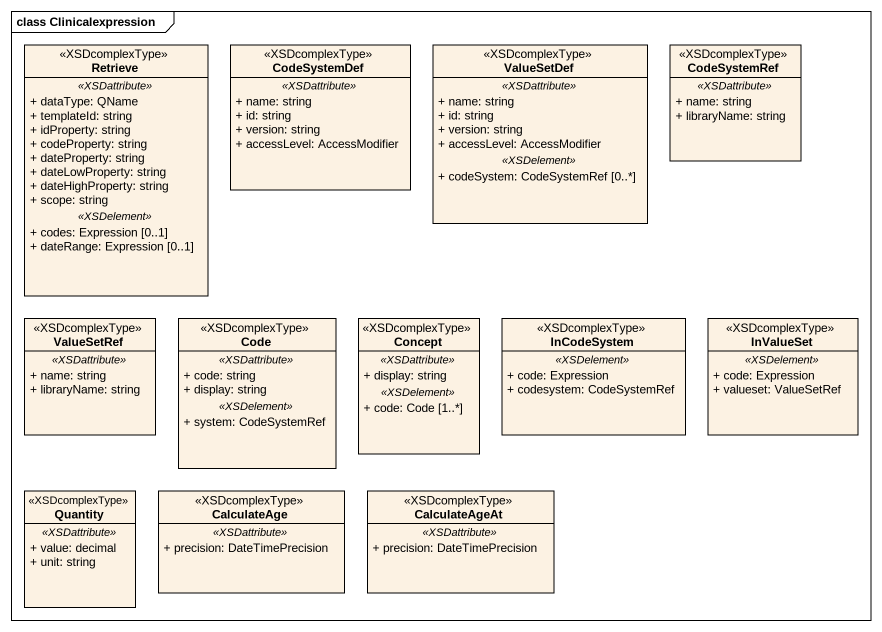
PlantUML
@startuml
mainframe class Clinicalexpression
hide circle
hide empty members
skinparam classAttributeIconSize 0
class Retrieve <<XSDcomplexType>> {
  .. <<XSDattribute>> ..
  + dataType: QName
  + templateId: string
  + idProperty: string
  + codeProperty: string
  + dateProperty: string
  + dateLowProperty: string
  + dateHighProperty: string
  + scope: string
  .. <<XSDelement>> ..
  + codes: Expression [0..1]
  + dateRange: Expression [0..1]
}
class CodeSystemDef <<XSDcomplexType>> {
  .. <<XSDattribute>> ..
  + name: string
  + id: string
  + version: string
  + accessLevel: AccessModifier
}
class ValueSetDef <<XSDcomplexType>> {
  .. <<XSDattribute>> ..
  + name: string
  + id: string
  + version: string
  + accessLevel: AccessModifier
  .. <<XSDelement>> ..
  + codeSystem: CodeSystemRef [0..*]
}
class CodeSystemRef <<XSDcomplexType>> {
  .. <<XSDattribute>> ..
  + name: string
  + libraryName: string
}
class ValueSetRef <<XSDcomplexType>> {
  .. <<XSDattribute>> ..
  + name: string
  + libraryName: string
}
class Code <<XSDcomplexType>> {
  .. <<XSDattribute>> ..
  + code: string
  + display: string
  .. <<XSDelement>> ..
  + system: CodeSystemRef
}
class Concept <<XSDcomplexType>> {
  .. <<XSDattribute>> ..
  + display: string
  .. <<XSDelement>> ..
  + code: Code [1..*]
}
class InCodeSystem <<XSDcomplexType>> {
  .. <<XSDelement>> ..
  + code: Expression
  + codesystem: CodeSystemRef
}
class InValueSet <<XSDcomplexType>> {
  .. <<XSDelement>> ..
  + code: Expression
  + valueset: ValueSetRef
}
class Quantity <<XSDcomplexType>> {
  .. <<XSDattribute>> ..
  + value: decimal
  + unit: string
}
class CalculateAge <<XSDcomplexType>> {
  .. <<XSDattribute>> ..
  + precision: DateTimePrecision
}
class CalculateAgeAt <<XSDcomplexType>> {
  .. <<XSDattribute>> ..
  + precision: DateTimePrecision
}
@enduml
